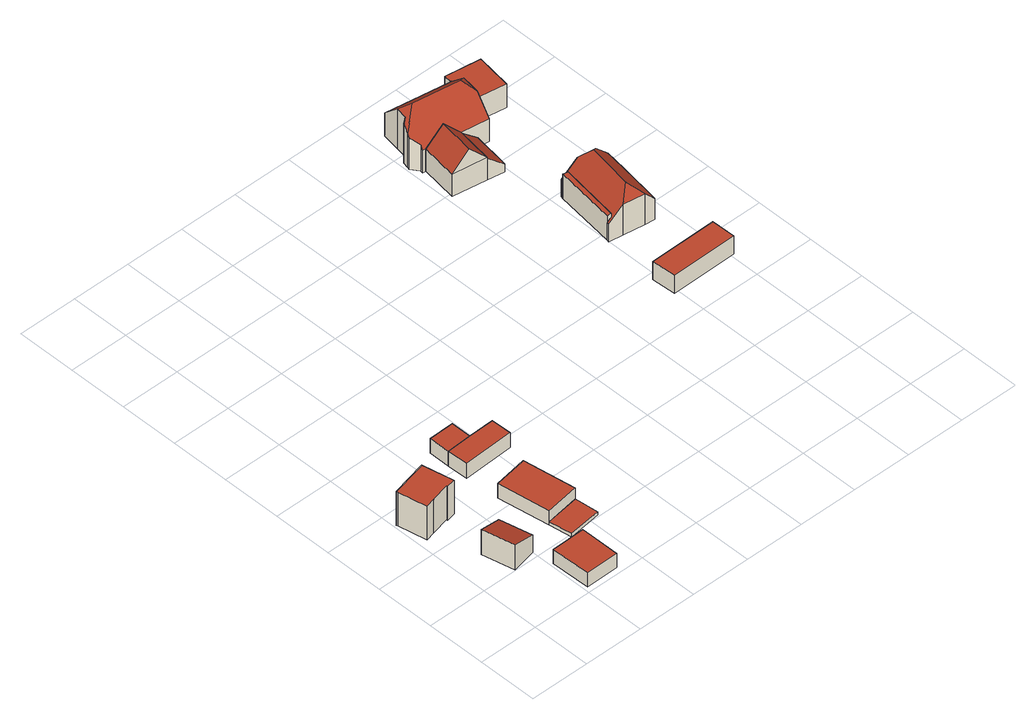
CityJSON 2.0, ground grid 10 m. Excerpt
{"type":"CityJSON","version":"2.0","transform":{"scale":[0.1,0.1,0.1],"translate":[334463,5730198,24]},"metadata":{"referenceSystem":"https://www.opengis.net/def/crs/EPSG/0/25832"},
"CityObjects":{
"building1":{"type":"Building","attributes":{"Geometrietyp2DReferenz":"3000","Gemeindeschluessel":"05170048","function":"31001_2720","roofType":"2100","measuredHeight":4.62},"address":[{"country":"Germany","locality":"Wesel","thoroughfareNumber":"3","thoroughfareName":"Bocholter Straße"}],"geometry":[{"type":"Solid","lod":"2","boundaries":[[[[0,1,2,3]],[[4,5,1,0]],[[6,7,5,4]],[[3,2,7,6]],[[4,0,3,6]],[[1,5,7,2]]]],"semantics":{"surfaces":[{"type":"WallSurface"},{"type":"RoofSurface"},{"type":"GroundSurface"}],"values":[[0,0,0,0,1,2]]}}]},
"building2":{"type":"Building","attributes":{"Geometrietyp2DReferenz":"3000","Gemeindeschluessel":"05170048","function":"31001_1010","roofType":"1000","measuredHeight":6.17},"address":[{"country":"Germany","locality":"Wesel","thoroughfareNumber":"1","thoroughfareName":"Bocholter Straße"}],"geometry":[{"type":"Solid","lod":"2","boundaries":[[[[8,9,10,11]],[[12,13,9,8]],[[14,15,13,12]],[[16,17,15,14]],[[18,19,17,16]],[[20,21,19,18]],[[22,23,21,20]],[[11,10,23,22]],[[20,18,16,14,12,8,11,22]],[[9,13,15,17,19,21,23,10]]]],"semantics":{"surfaces":[{"type":"WallSurface"},{"type":"RoofSurface"},{"type":"GroundSurface"}],"values":[[0,0,0,0,0,0,0,0,1,2]]}}]},
"building3":{"type":"Building","attributes":{"Geometrietyp2DReferenz":"3000","Gemeindeschluessel":"05170048","function":"51009_1611","roofType":"1000","measuredHeight":2.65},"geometry":[{"type":"Solid","lod":"2","boundaries":[[[[24,25,26,27]],[[28,29,25,24]],[[30,31,29,28]],[[27,26,31,30]],[[28,24,27,30]],[[25,29,31,26]]]],"semantics":{"surfaces":[{"type":"WallSurface"},{"type":"RoofSurface"},{"type":"GroundSurface"}],"values":[[0,0,0,0,1,2]]}}]},
"building4":{"type":"Building","attributes":{"Geometrietyp2DReferenz":"3000","Gemeindeschluessel":"05170048","function":"31001_1000","roofType":"9999","measuredHeight":0.583},"address":[{"country":"Germany","locality":"Wesel","thoroughfareNumber":"3","thoroughfareName":"Bocholter Straße"}],"geometry":[{"type":"Solid","lod":"2","boundaries":[[[[32,33,34,35]],[[33,36,37,34]],[[32,38,36,33]],[[35,39,38,32]],[[34,37,39,35]],[[36,38,39,37]]]],"semantics":{"surfaces":[{"type":"RoofSurface"},{"type":"WallSurface"},{"type":"GroundSurface"}],"values":[[0,1,1,1,1,2]]}}]},
"building5":{"type":"Building","attributes":{"Geometrietyp2DReferenz":"3000","Gemeindeschluessel":"05170048","function":"31001_2720","roofType":"1000","measuredHeight":2.58},"address":[{"country":"Germany","locality":"Wesel","thoroughfareNumber":"3","thoroughfareName":"Bocholter Straße"}],"geometry":[{"type":"Solid","lod":"2","boundaries":[[[[40,41,42,43]],[[44,37,41,40]],[[45,39,37,44]],[[43,42,39,45]],[[44,40,43,45]],[[41,37,39,42]]]],"semantics":{"surfaces":[{"type":"WallSurface"},{"type":"RoofSurface"},{"type":"GroundSurface"}],"values":[[0,0,0,0,1,2]]}}]},
"building6":{"type":"Building","attributes":{"Geometrietyp2DReferenz":"3000","Gemeindeschluessel":"05170048","function":"31001_1000","roofType":"1000","measuredHeight":2.65},"address":[{"country":"Germany","locality":"Wesel","thoroughfareNumber":"1","thoroughfareName":"Bocholter Straße"}],"geometry":[{"type":"Solid","lod":"2","boundaries":[[[[46,47,48,49]],[[50,51,47,46]],[[52,53,51,50]],[[49,48,53,52]],[[50,46,49,52]],[[47,51,53,48]]]],"semantics":{"surfaces":[{"type":"WallSurface"},{"type":"RoofSurface"},{"type":"GroundSurface"}],"values":[[0,0,0,0,1,2]]}}]},
"building7":{"type":"Building","attributes":{"Geometrietyp2DReferenz":"3000","Gemeindeschluessel":"05170048","function":"31001_2463","roofType":"1000","measuredHeight":2.69},"address":[{"country":"Germany","locality":"Wesel","thoroughfareNumber":"1","thoroughfareName":"Bocholter Straße"}],"geometry":[{"type":"Solid","lod":"2","boundaries":[[[[54,55,51,50]],[[56,57,55,54]],[[58,59,57,56]],[[52,53,59,58]],[[50,51,53,52]],[[58,56,54,50,52]],[[55,57,59,53,51]]]],"semantics":{"surfaces":[{"type":"WallSurface"},{"type":"RoofSurface"},{"type":"GroundSurface"}],"values":[[0,0,0,0,0,1,2]]}}]},
"building8":{"type":"Building","attributes":{"Geometrietyp2DReferenz":"3000","Gemeindeschluessel":"05170048","function":"31001_1010","roofType":"3100","measuredHeight":7.22},"address":[{"country":"Germany","locality":"Wesel","thoroughfareNumber":"1a","thoroughfareName":"Bocholter Straße"}],"geometry":[{"type":"Solid","lod":"2","boundaries":[[[[60,61,62,63]],[[64,65,61,60]],[[66,67,65,64]],[[63,62,67,66]],[[60,68,64]],[[66,69,63]],[[63,69,68,60]],[[64,68,69,66]],[[61,65,67,62]]]],"semantics":{"surfaces":[{"type":"WallSurface"},{"type":"RoofSurface"},{"type":"GroundSurface"}],"values":[[0,0,0,0,0,0,1,1,2]]}}]},
"building9":{"type":"Building","attributes":{"Geometrietyp2DReferenz":"3000","Gemeindeschluessel":"05170048","function":"31001_2723","roofType":"1000","measuredHeight":3.25},"address":[{"country":"Germany","locality":"Wesel","thoroughfareNumber":"1a","thoroughfareName":"Bocholter Straße"}],"geometry":[{"type":"Solid","lod":"2","boundaries":[[[[70,71,72,73]],[[74,75,71,70]],[[76,77,75,74]],[[73,72,77,76]],[[74,70,73,76]],[[71,75,77,72]]]],"semantics":{"surfaces":[{"type":"WallSurface"},{"type":"RoofSurface"},{"type":"GroundSurface"}],"values":[[0,0,0,0,1,2]]}}]},
"building10":{"type":"Building","attributes":{"Geometrietyp2DReferenz":"3000","Gemeindeschluessel":"05170048","function":"51009_1610","roofType":"2100","measuredHeight":3.96},"geometry":[{"type":"Solid","lod":"2","boundaries":[[[[78,79,62,80]],[[81,82,79,78]],[[83,61,82,81]],[[80,62,61,83]],[[81,78,80,83]],[[79,82,61,62]]]],"semantics":{"surfaces":[{"type":"WallSurface"},{"type":"RoofSurface"},{"type":"GroundSurface"}],"values":[[0,0,0,0,1,2]]}}]},
"building11":{"type":"Building","attributes":{"Gemeindeschluessel":"05170048","Geometrietyp2DReferenz":"3000","function":"31001_2723"},"address":[{"country":"Germany","locality":"Wesel","thoroughfareNumber":"1a","thoroughfareName":"Bocholter Straße"}],"children":["building11-1","building11-2"]},
"building11-1":{"type":"BuildingPart","attributes":{"roofType":"3300","measuredHeight":7.4},"parents":["building11"],"geometry":[{"type":"Solid","lod":"2","boundaries":[[[[84,85,86,87]],[[88,89,85,84]],[[90,91,89,88]],[[92,93,91,90]],[[94,95,96,97]],[[98,99,95,94]],[[100,101,99,98]],[[102,103,101,100]],[[104,105,103,102]],[[87,86,105,104]],[[106,98,94,97,107,108,92,90,88,109]],[[88,84,109]],[[109,84,87,104,102,100,106]],[[100,98,106]],[[85,89,91,93,110,111,96,95,99,101,103,105,86]],[[92,108,110,93]],[[108,107,111,110]],[[107,97,96,111]]]],"semantics":{"surfaces":[{"type":"WallSurface"},{"type":"RoofSurface"},{"type":"GroundSurface"},{"type":"ClosureSurface"}],"values":[[0,0,0,0,0,0,0,0,0,0,1,1,1,1,2,3,3,3]]}}]},
"building11-2":{"type":"BuildingPart","attributes":{"roofType":"1000","measuredHeight":4.56},"address":[{"country":"Germany","locality":"Wesel","thoroughfareNumber":"1a","thoroughfareName":"Bocholter Straße"}],"parents":["building11"],"geometry":[{"type":"MultiSurface","lod":"2","boundaries":[[[112,96,93,113]],[[114,115,112,113]],[[111,110,93,96]],[[112,115,107,97]],[[111,96,97,107]],[[115,114,108,107]],[[110,111,107,108]],[[114,113,92,108]],[[93,110,108,92]]],"semantics":{"surfaces":[{"type":"WallSurface"},{"type":"RoofSurface"},{"type":"GroundSurface"},{"type":"ClosureSurface"}],"values":[0,1,2,0,3,0,3,0,3]}}]},
"building12":{"type":"Building","attributes":{"Geometrietyp2DReferenz":"3000","Gemeindeschluessel":"05170048","function":"31001_1010","roofType":"3300","measuredHeight":8.61},"address":[{"country":"Germany","locality":"Wesel","thoroughfareNumber":"1a","thoroughfareName":"Bocholter Straße"}],"geometry":[{"type":"Solid","lod":"2","boundaries":[[[[116,117,118,119]],[[63,120,117,116]],[[66,121,120,63]],[[122,123,121,66]],[[124,125,123,122]],[[126,127,125,124]],[[128,129,127,126]],[[130,131,129,128]],[[132,133,131,130]],[[134,135,133,132]],[[136,137,135,134]],[[138,139,137,136]],[[140,141,139,138]],[[142,143,141,140]],[[144,145,143,142]],[[119,118,145,144]],[[146,128,126,124,122,66,63,116,119,147]],[[119,144,142,147]],[[147,142,140,138,136,134,146]],[[134,132,130,128,146]],[[117,120,121,123,125,127,129,131,133,135,137,139,141,143,145,118]]]],"semantics":{"surfaces":[{"type":"WallSurface"},{"type":"RoofSurface"},{"type":"GroundSurface"}],"values":[[0,0,0,0,0,0,0,0,0,0,0,0,0,0,0,0,1,1,1,1,2]]}}]},
"building13":{"type":"Building","attributes":{"Geometrietyp2DReferenz":"3000","Gemeindeschluessel":"05170048","function":"31001_2463","roofType":"1000","measuredHeight":4.32},"address":[{"country":"Germany","locality":"Wesel","thoroughfareNumber":"1a","thoroughfareName":"Bocholter Straße"}],"geometry":[{"type":"Solid","lod":"2","boundaries":[[[[148,139,141,149]],[[150,151,139,148]],[[152,153,151,150]],[[154,155,153,152]],[[156,145,155,154]],[[149,141,145,156]],[[154,152,150,148,149,156]],[[139,151,153,155,145,141]]]],"semantics":{"surfaces":[{"type":"WallSurface"},{"type":"RoofSurface"},{"type":"GroundSurface"}],"values":[[0,0,0,0,0,0,1,2]]}}]}
},
"vertices":[
[88,163,33],[88,163,1],[47,154,1],[47,154,47],[100,109,33],[100,109,1],[59,100,47],[59,100,1],
[65,289,63],[65,289,1],[4,275,1],[4,275,63],[76,237,63],[76,237,1],[61,234,63],[61,234,1],[61,236,63],[61,236,1],[30,229,63],[30,229,1],[14,225,63],[14,225,1],[5,272,63],[5,272,1],
[161,9,27],[161,9,1],[161,75,1],[161,75,27],[106,8,27],[106,8,1],[105,74,27],[105,74,1],
[160,96,6],[215,103,6],[211,142,6],[154,134,6],[215,103,0],[211,142,0],[160,96,0],[154,134,0],
[198,230,26],[198,230,0],[141,221,0],[141,221,26],[211,142,26],[154,134,26],
[177,347,29],[177,347,2],[135,346,2],[135,346,29],[177,313,29],[177,313,2],[135,311,29],[135,311,2],
[220,314,29],[220,314,2],[221,280,29],[221,280,2],[136,276,29],[136,276,2],
[564,684,44],[564,684,3],[573,745,3],[573,745,44],[507,693,44],[507,693,3],[516,754,44],[516,754,3],[535,689,75],[545,750,75],
[705,350,34],[705,350,1],[704,390,1],[704,390,34],[593,348,34],[593,348,1],[591,389,34],[591,389,1],
[600,741,20],[600,741,3],[573,745,43],[592,679,18],[592,679,3],[564,684,43],
[658,474,58],[658,474,2],[674,472,2],[674,472,41],[622,479,58],[622,479,2],[598,483,34],[598,483,2],[599,487,34],[599,487,2],[614,592,34],[614,592,2],[613,588,2],[613,588,34],[640,588,60],[640,588,2],[671,584,60],[671,584,2],[690,581,41],[690,581,2],[685,543,41],[685,543,2],[654,571,76],[621,586,41],[606,486,41],[642,495,76],[606,486,2],[621,586,2],
[613,588,47],[599,487,47],[606,486,47],[621,586,47],
[619,738,44],[619,738,2],[624,767,2],[624,767,73],[573,745,2],[516,754,2],[511,755,44],[511,755,2],[512,760,50],[512,760,2],[503,773,60],[503,773,2],[504,777,65],[504,777,2],[506,787,74],[506,787,2],[517,795,75],[517,795,2],[520,813,75],[520,813,2],[525,844,44],[525,844,2],[631,827,44],[631,827,2],[633,827,44],[633,827,2],[629,798,73],[629,798,2],[626,780,73],[626,780,2],[532,797,88],[611,785,88],
[631,827,45],[633,827,45],[633,840,45],[633,840,2],[692,831,45],[692,831,2],[683,771,45],[683,771,2],[626,780,45]
]}
